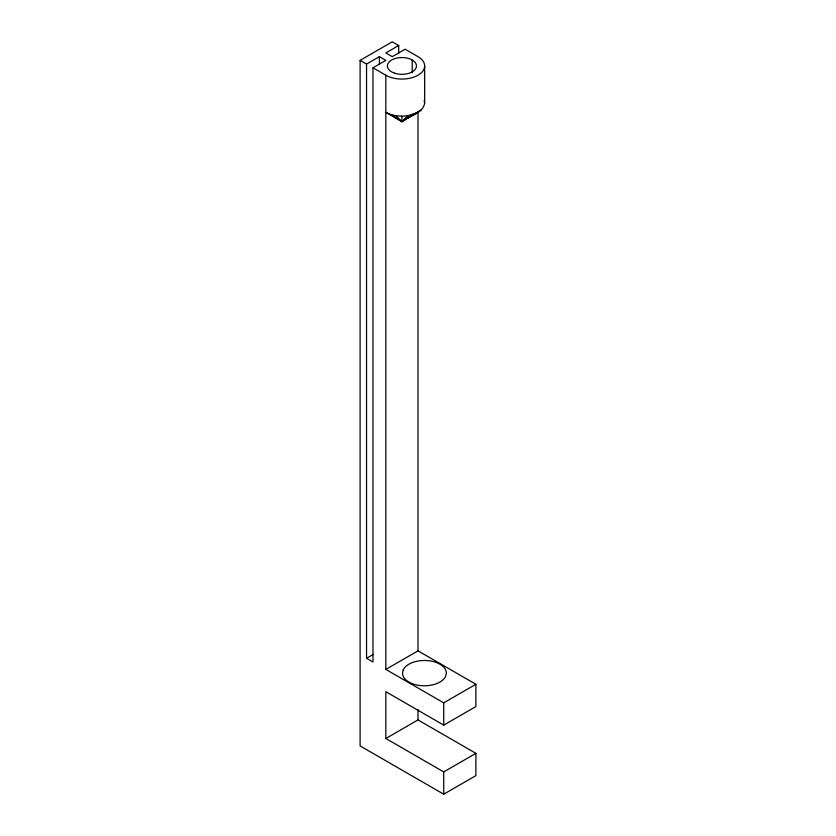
<?xml version="1.0" encoding="UTF-8"?>
<svg xmlns="http://www.w3.org/2000/svg" width="836" height="836" viewBox="0 0 836 836"><rect width="100%" height="100%" fill="white"/><g stroke="black" fill="none" stroke-linecap="round" stroke-linejoin="round"><path stroke-width="1.25" d="M424.657 65.939L424.657 103.079C422.911 113.884 409.117 115.692 401.917 121.648L385.835 112.358L390.548 114.448L401.917 121.648L421.616 109.641M418 112.358L407.801 115.755L401.917 121.648L396.034 115.755L390.548 114.448M404.885 119.224L401.917 121.648L401.917 116.204L407.801 115.755M409.243 116.591L401.917 121.648L413.287 114.448M372.971 67.8L385.835 60.37L379.408 56.66L366.544 64.079L366.544 658.277L372.971 661.997L372.971 67.8L385.835 75.219L385.835 669.417L418 650.847L475.893 684.276L475.893 706.556L443.728 725.125L385.835 691.706L385.835 738.491L418 719.921L475.893 753.351L475.893 775.63L443.728 794.2L360.107 745.921L360.107 60.37L392.272 41.8L398.699 45.51L398.699 53.347M398.699 45.51L385.835 52.94L392.272 56.66L405.136 49.23L418 56.66A22.739 13.125 0 0 1 418 75.219A22.739 13.125 0 0 1 385.835 75.219M366.544 658.277L372.971 654.567M385.835 669.417L443.728 702.846L475.893 684.276M385.835 738.491L443.728 771.921L475.893 753.351M396.034 115.755L401.917 116.204M360.107 60.37L366.544 64.079M424.145 100.811L424.657 103.079M443.728 702.846L443.728 725.125M443.728 771.921L443.728 794.2M418 112.055L418 650.847M418 709.524L418 719.921M412.211 59.993L412.211 72.805M379.408 56.66L379.408 64.487M403.255 669.855L402.513 673.137A21.924 12.655 0 0 0 421.574 685.677A21.924 12.655 0 0 0 445.609 676.408L446.351 673.137A21.924 12.655 0 0 0 427.29 660.586A21.924 12.655 0 0 0 403.255 669.855M394.644 73.213A14.557 8.402 0 0 0 416.474 65.939A14.557 8.402 0 0 0 394.644 58.666A14.557 8.402 0 0 0 394.644 73.213"/></g></svg>
